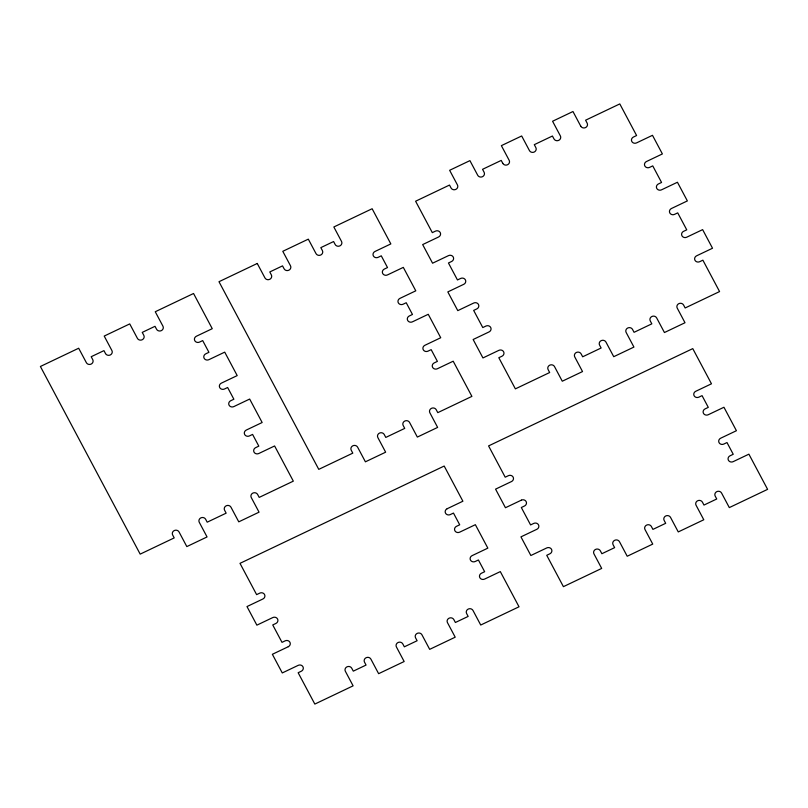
<?xml version="1.0" encoding="UTF-8"?>
<svg xmlns="http://www.w3.org/2000/svg" width="808" height="808" viewBox="0 0 808 808"><rect width="100%" height="100%" fill="white"/><g stroke="black" fill="none" stroke-linecap="round" stroke-linejoin="round"><path stroke-width="1.21" d="M447.167 508.727L462.893 501.223L444.188 466.044L239.996 563.348L256.621 594.627L259.792 593.123A3.555 3.293 -9.1 0 1 264.549 594.526A3.555 3.293 -9.1 0 1 262.913 598.981L246.985 606.566L256.873 625.16L272.801 617.565A3.555 3.293 -9.1 0 1 277.548 618.979A3.555 3.293 -9.1 0 1 275.922 623.433L272.74 624.948L282.002 642.36L285.163 640.845A3.555 3.293 -9.1 0 1 289.921 642.259A3.555 3.293 -9.1 0 1 288.294 646.703M521.382 500.142L505.454 507.727L495.567 489.143L511.494 481.548A3.555 3.293 -9.1 0 0 513.13 477.094A3.555 3.293 -9.1 0 0 508.373 475.69L505.202 477.195L488.577 445.915L692.769 348.622L711.474 383.8L695.749 391.294A3.555 3.293 -9.1 0 0 694.112 395.748A3.555 3.293 -9.1 0 0 698.859 397.162L702.051 395.637L708.293 407.363L705.101 408.888A3.555 3.293 -9.1 0 0 703.475 413.343A3.555 3.293 -9.1 0 0 708.222 414.746L723.948 407.252L736.421 430.714L720.685 438.209A3.555 3.293 -9.1 0 0 719.059 442.663A3.555 3.293 -9.1 0 0 723.806 444.067L726.998 442.552L733.23 454.278L730.048 455.803A3.555 3.293 -9.1 0 0 728.412 460.247A3.555 3.293 -9.1 0 0 733.159 461.661L748.895 454.167L767.6 489.355L729.311 507.596L721.574 493.042A3.555 3.293 -9.1 0 0 716.827 491.628A3.555 3.293 -9.1 0 0 715.191 496.082L716.736 498.99L703.97 505.071L702.425 502.162A3.555 3.293 -9.1 0 0 697.678 500.748A3.555 3.293 -9.1 0 0 696.052 505.202L703.788 519.766L678.265 531.927L670.519 517.362A3.555 3.293 -9.1 0 0 665.772 515.959A3.555 3.293 -9.1 0 0 664.146 520.403L665.691 523.311L652.925 529.391L651.379 526.483A3.555 3.293 -9.1 0 0 646.632 525.079A3.555 3.293 -9.1 0 0 644.996 529.533L652.743 544.087L627.21 556.247L619.473 541.693A3.555 3.293 -9.1 0 0 614.726 540.279A3.555 3.293 -9.1 0 0 613.09 544.733L614.635 547.642L601.879 553.722L600.334 550.814A3.555 3.293 -9.1 0 0 595.577 549.4A3.555 3.293 -9.1 0 0 593.951 553.854L601.687 568.418L563.408 586.659L546.733 555.298L549.905 553.783A3.555 3.293 -9.1 0 0 551.531 549.339A3.555 3.293 -9.1 0 0 546.784 547.925L530.856 555.51L520.948 536.865L536.876 529.28A3.555 3.293 -9.1 0 0 538.502 524.826A3.555 3.293 -9.1 0 0 533.755 523.412L530.583 524.927L521.322 507.515L524.503 506A3.555 3.293 -9.1 0 0 526.129 501.556A3.555 3.293 -9.1 0 0 521.382 500.142M288.294 646.703L272.367 654.298L282.275 672.943L298.202 665.348A3.555 3.293 -9.1 0 1 302.95 666.762A3.555 3.293 -9.1 0 1 301.323 671.216L298.152 672.731L314.827 704.081L353.106 685.84L345.37 671.286A3.555 3.293 -9.1 0 1 346.996 666.832A3.555 3.293 -9.1 0 1 351.753 668.246L353.298 671.145L366.054 665.065L364.509 662.156A3.555 3.293 -9.1 0 1 366.145 657.712A3.555 3.293 -9.1 0 1 370.892 659.116L378.629 673.68L404.162 661.52L396.425 646.966A3.555 3.293 -9.1 0 1 398.051 642.511A3.555 3.293 -9.1 0 1 402.798 643.915L404.343 646.824L417.11 640.744L415.565 637.835A3.555 3.293 -9.1 0 1 417.191 633.381A3.555 3.293 -9.1 0 1 421.948 634.795L429.684 649.349L455.207 637.189L447.47 622.635A3.555 3.293 -9.1 0 1 449.096 618.181A3.555 3.293 -9.1 0 1 453.844 619.595L455.389 622.493L468.155 616.413L466.61 613.514A3.555 3.293 -9.1 0 1 468.246 609.06A3.555 3.293 -9.1 0 1 472.993 610.464L480.73 625.028L519.019 606.788L500.314 571.599L484.588 579.094A3.555 3.293 -9.1 0 1 479.831 577.68A3.555 3.293 -9.1 0 1 481.467 573.226L484.649 571.71L478.417 559.984L475.225 561.499A3.555 3.293 -9.1 0 1 470.478 560.085A3.555 3.293 -9.1 0 1 472.104 555.641L487.84 548.137L475.367 524.685L459.641 532.179A3.555 3.293 -9.1 0 1 454.894 530.765A3.555 3.293 -9.1 0 1 456.52 526.321L459.712 524.796L453.47 513.07L450.278 514.585A3.555 3.293 -9.1 0 1 445.531 513.181A3.555 3.293 -9.1 0 1 447.167 508.727M580.76 126.189L572.973 111.524L552.581 121.251L560.368 135.906A3.555 3.293 -9.1 0 1 558.742 140.35A3.555 3.293 -9.1 0 1 553.995 138.946L552.43 136.017L534.29 144.662L535.845 147.591A3.555 3.293 -9.1 0 1 534.219 152.035A3.555 3.293 -9.1 0 1 529.472 150.631L521.675 135.976L501.374 145.642L509.171 160.307A3.555 3.293 -9.1 0 1 507.535 164.751A3.555 3.293 -9.1 0 1 502.788 163.347M502.788 163.347L501.233 160.418L482.548 169.316L484.103 172.245A3.555 3.293 -9.1 0 1 482.467 176.7A3.555 3.293 -9.1 0 1 477.72 175.286L469.923 160.63L449.642 170.296L457.439 184.951A3.555 3.293 -9.1 0 1 455.803 189.405A3.555 3.293 -9.1 0 1 451.056 187.991L449.5 185.062L415.605 201.222L432.31 232.633L435.472 231.128A3.555 3.293 -9.1 0 1 440.219 232.542A3.555 3.293 -9.1 0 1 438.593 236.986L422.665 244.582L432.573 263.206L448.501 255.621A3.555 3.293 -9.1 0 1 453.248 257.035A3.555 3.293 -9.1 0 1 451.611 261.479L448.45 262.994L457.469 279.962L460.631 278.457A3.555 3.293 -9.1 0 1 465.388 279.861A3.555 3.293 -9.1 0 1 463.752 284.315L447.824 291.91L457.783 310.636L473.71 303.04A3.555 3.293 -9.1 0 1 478.457 304.454A3.555 3.293 -9.1 0 1 476.831 308.909L473.66 310.413L482.78 327.563L485.941 326.058A3.555 3.293 -9.1 0 1 490.698 327.472A3.555 3.293 -9.1 0 1 489.072 331.916L473.145 339.511L482.942 357.944L498.869 350.349A3.555 3.293 -9.1 0 1 503.616 351.763A3.555 3.293 -9.1 0 1 501.99 356.217L498.819 357.722L515.373 388.87L549.672 372.528L548.127 369.62A3.555 3.293 -9.1 0 1 549.753 365.166A3.555 3.293 -9.1 0 1 554.5 366.569L562.277 381.214L582.528 371.559L574.751 356.924A3.555 3.293 -9.1 0 1 576.377 352.47A3.555 3.293 -9.1 0 1 581.124 353.884L582.679 356.793L601.122 348.006L599.576 345.107A3.555 3.293 -9.1 0 1 601.202 340.643A3.555 3.293 -9.1 0 1 605.95 342.057L613.737 356.692L633.927 347.076L626.139 332.431A3.555 3.293 -9.1 0 1 627.765 327.987A3.555 3.293 -9.1 0 1 632.513 329.391L634.068 332.31L651.824 323.846L650.278 320.948A3.555 3.293 -9.1 0 1 651.905 316.484A3.555 3.293 -9.1 0 1 656.651 317.897L664.439 332.532L685.002 322.735L677.225 308.09A3.555 3.293 -9.1 0 1 678.851 303.646A3.555 3.293 -9.1 0 1 683.598 305.05L685.154 307.969L719.575 291.567L702.879 260.176L699.728 261.681A3.555 3.293 -9.1 0 1 694.971 260.267A3.555 3.293 -9.1 0 1 696.597 255.823L712.525 248.238L702.627 229.624L686.709 237.209A3.555 3.293 -9.1 0 1 681.952 235.795A3.555 3.293 -9.1 0 1 683.588 231.341L686.75 229.836L677.72 212.868L674.569 214.362A3.555 3.293 -9.1 0 1 669.812 212.958A3.555 3.293 -9.1 0 1 671.448 208.504L687.366 200.919L677.437 182.244L661.52 189.829A3.555 3.293 -9.1 0 1 656.763 188.426A3.555 3.293 -9.1 0 1 658.399 183.972L661.56 182.457L652.743 165.882L649.592 167.387A3.555 3.293 -9.1 0 1 644.835 165.973A3.555 3.293 -9.1 0 1 646.461 161.529L662.388 153.934L652.48 135.31L636.563 142.895A3.555 3.293 -9.1 0 1 631.816 141.491A3.555 3.293 -9.1 0 1 633.442 137.037L636.603 135.532L619.797 103.919L585.588 120.21L587.143 123.139A3.555 3.293 -9.1 0 1 585.517 127.593A3.555 3.293 -9.1 0 1 580.77 126.189M105.515 353.561L103.949 350.632L91.193 356.712L92.748 359.651A3.555 3.293 -9.1 0 1 91.122 364.095A3.555 3.293 -9.1 0 1 86.375 362.691L78.679 348.228L40.4 366.479L140.178 554.126L174.205 537.906L172.659 534.997A3.555 3.293 -9.1 0 1 174.296 530.543A3.555 3.293 -9.1 0 1 179.043 531.947L186.82 546.592L207.05 536.946L199.273 522.311A3.555 3.293 -9.1 0 1 200.899 517.857A3.555 3.293 -9.1 0 1 205.646 519.271L207.202 522.18L226.149 513.161L224.604 510.252A3.555 3.293 -9.1 0 1 226.23 505.788A3.555 3.293 -9.1 0 1 230.977 507.202L238.764 521.837L259.045 512.171L251.268 497.536A3.555 3.293 -9.1 0 1 252.894 493.082A3.555 3.293 -9.1 0 1 257.641 494.496L259.196 497.405L293.324 481.144L274.609 445.966L258.782 453.51A3.555 3.293 -9.1 0 1 254.025 452.106A3.555 3.293 -9.1 0 1 255.651 447.652L258.812 446.137L252.581 434.411L249.419 435.926A3.555 3.293 -9.1 0 1 244.673 434.512A3.555 3.293 -9.1 0 1 246.299 430.058L262.146 422.513L249.672 399.051L233.835 406.596A3.555 3.293 -9.1 0 1 229.078 405.192A3.555 3.293 -9.1 0 1 230.704 400.738L233.876 399.233L227.634 387.497L224.472 389.012A3.555 3.293 -9.1 0 1 219.726 387.598A3.555 3.293 -9.1 0 1 221.352 383.144L237.198 375.599L224.725 352.136L208.888 359.681A3.555 3.293 -9.1 0 1 204.131 358.277A3.555 3.293 -9.1 0 1 205.767 353.823L208.929 352.318L202.687 340.592L199.526 342.097A3.555 3.293 -9.1 0 1 194.779 340.683A3.555 3.293 -9.1 0 1 196.405 336.229L212.252 328.684L193.546 293.496L155.257 311.747L162.943 326.19A3.555 3.293 -9.1 0 1 161.307 330.644A3.555 3.293 -9.1 0 1 156.56 329.24L155.005 326.311L142.238 332.391L143.804 335.32A3.555 3.293 -9.1 0 1 142.168 339.774A3.555 3.293 -9.1 0 1 137.421 338.36L129.734 323.907L104.212 336.067L111.888 350.521A3.555 3.293 -9.1 0 1 110.262 354.975A3.555 3.293 -9.1 0 1 105.515 353.561M257.267 263.469L218.988 281.709L318.766 469.357L352.793 453.147L351.248 450.238A3.555 3.293 -9.1 0 1 352.874 445.774A3.555 3.293 -9.1 0 1 357.631 447.188L365.408 461.822L385.638 452.187L377.851 437.552A3.555 3.293 -9.1 0 1 379.487 433.098A3.555 3.293 -9.1 0 1 384.234 434.502L385.79 437.421L404.737 428.392L403.182 425.483A3.555 3.293 -9.1 0 1 404.818 421.029A3.555 3.293 -9.1 0 1 409.565 422.443L417.342 437.077L437.633 427.412L429.856 412.767A3.555 3.293 -9.1 0 1 431.482 408.323A3.555 3.293 -9.1 0 1 436.229 409.727L437.784 412.646L471.902 396.385L453.197 361.206L437.36 368.751A3.555 3.293 -9.1 0 1 432.603 367.337A3.555 3.293 -9.1 0 1 434.239 362.893L437.401 361.378L431.169 349.652L427.998 351.157A3.555 3.293 -9.1 0 1 423.251 349.743A3.555 3.293 -9.1 0 1 424.887 345.299L440.724 337.744L428.26 314.292L412.423 321.837A3.555 3.293 -9.1 0 1 407.666 320.433A3.555 3.293 -9.1 0 1 409.292 315.979L412.464 314.464L406.222 302.737L403.061 304.242A3.555 3.293 -9.1 0 1 398.314 302.828A3.555 3.293 -9.1 0 1 399.94 298.384L415.787 290.829L403.313 267.377L387.476 274.922A3.555 3.293 -9.1 0 1 382.719 273.518A3.555 3.293 -9.1 0 1 384.345 269.064L387.517 267.559L381.275 255.823L378.114 257.338A3.555 3.293 -9.1 0 1 373.367 255.924A3.555 3.293 -9.1 0 1 374.993 251.47L390.84 243.915L372.135 208.737L333.845 226.977L341.521 241.43A3.555 3.293 -9.1 0 1 339.895 245.885A3.555 3.293 -9.1 0 1 335.148 244.471L333.593 241.542L320.826 247.632L322.382 250.561A3.555 3.293 -9.1 0 1 320.756 255.005A3.555 3.293 -9.1 0 1 316.009 253.601L308.313 239.148L282.79 251.308L290.476 265.751A3.555 3.293 -9.1 0 1 288.85 270.215A3.555 3.293 -9.1 0 1 284.103 268.801L282.537 265.872L269.781 271.953L271.337 274.882A3.555 3.293 -9.1 0 1 269.71 279.336A3.555 3.293 -9.1 0 1 264.953 277.922L257.267 263.469"/></g></svg>
